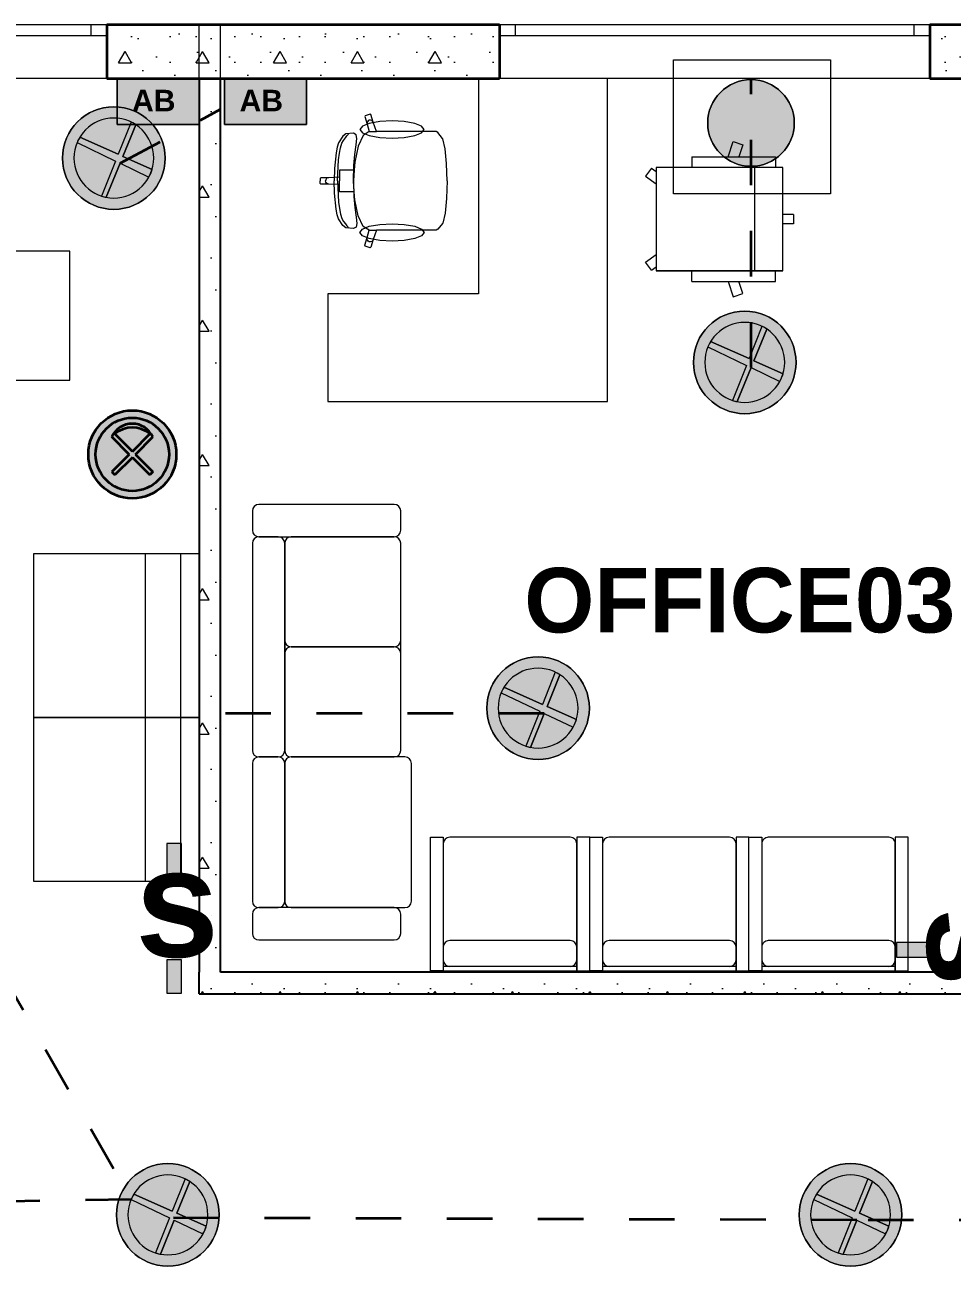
# Model space of a CAD drawing. Header units: millimetres. Extents: x -100675 to 28000, y -21133 to 42228.
# Drawn here: x -62176 to -57867, y 13429 to 19194 of the extents above; entities that cross this region are included whole.
import ezdxf

# ---------------------------------------------------------------- set-up
doc = ezdxf.new("R2010")
doc.units = ezdxf.units.MM
doc.header["$MEASUREMENT"] = 0
doc.linetypes.add('Dashed', pattern=[423.333333, 211.666667, -211.666667])
doc.linetypes.add('Wipeout_Contour', pattern=[1000, 0, -1000])
for name, color, linetype, lineweight in [('New_2D Drafting - General_Pen_No__1', 7, 'Continuous', 13), ('New_2D Drafting - General_Pen_No__15', 214, 'Continuous', 25), ('New_2D Drafting - General_Pen_No__19', 255, 'Continuous', 0), ('New_2D Drafting - General_Pen_No__2', 8, 'Continuous', 15), ('New_2D Drafting - General_Pen_No__46', 5, 'Continuous', 25), ('New_2D Drafting - General_Pen_No__52', 15, 'Continuous', 20), ('New_Annotation - Text_Pen_No__19', 255, 'Continuous', 0), ('New_ARCHICAD Doors_Pen_No__47', 7, 'Continuous', 25), ('New_ARCHICAD Windows_Pen_No__27', 7, 'Continuous', 35), ('New_Structural - Bearing_Pen_No__20', 1, 'Continuous', 0), ('New_Structural - Bearing_Pen_No__21', 7, 'Continuous', 35), ('New_Structural - Bearing_Pen_No__27', 7, 'Continuous', 35), ('New_Structural - Bearing_Pen_No__47', 7, 'Continuous', 25)]:
    doc.layers.add(name, color=color, linetype=linetype, lineweight=lineweight)
for name, color, linetype, lineweight, true_color in [('New_2D Drafting - General_Pen_No__82', 7, 'Continuous', 20, 0xaaaaaa), ('New_Annotation - Text_Pen_No__86', 7, 'Continuous', 20, 0x5555ff), ('New_ARCHICAD Doors_Pen_No__23', 7, 'Continuous', 20, 0xff6600), ('New_ARCHICAD Doors_Pen_No__3', 7, 'Continuous', 18, 0xff6600), ('New_ARCHICAD Windows_Pen_No__23', 7, 'Continuous', 20, 0xff6600), ('New_ARCHICAD Windows_Pen_No__3', 7, 'Continuous', 18, 0xff6600), ('New_Interior - Furniture _Pen_No__4', 7, 'Continuous', 20, 0x029e21), ('New_Structural - Bearing_Pen_No__169', 7, 'Continuous', 13, 0x68b353), ('New_Structural - Bearing_Pen_No__170', 7, 'Continuous', 13, 0x9f9f00), ('New_Structural - Bearing_Pen_No__61', 7, 'Continuous', 20, 0x6a6a6a), ('New_Structural - Bearing_Pen_No__89', 7, 'Continuous', 20, 0x71cebe)]:
    doc.layers.add(name, color=color, linetype=linetype, lineweight=lineweight, true_color=true_color)
for name, color, linetype in [('New_ARCHICAD Doors', 7, 'Continuous'), ('New_ARCHICAD Windows', 7, 'Continuous'), ('New_Interior - Furniture', 7, 'Continuous'), ('New_Structural - Bearing', 7, 'Continuous')]:
    doc.layers.add(name, color=color, linetype=linetype)
doc.styles.add('GENERATED_STYLE_2', font='arial.ttf')
doc.linetypes.add('Double Slash', pattern='A,0,[2,commercial building_1.Shx,S=15.679012,R=0,X=0,Y=0],-1975.555563,0', length=1975.555563)
pattern_1 = [(0, (0, 0), (0, 623.5383), [60, -300]), (0, (180, 311.8), (0, 623.5383), [60, -300]), (60, (0, 0), (-540, 311.769), [60, -300]), (60, (360, 0), (-540, 311.769), [60, -300]), (120, (60, 0), (540, 311.769), [60, -300]), (120, (420, 0), (540, 311.769), [60, -300]), (0, (0, 60), (0, 120), [0, -120, 0, -180]), (45, (60, 60), (-84.85282, 84.85282), [0, -90, 0, -150])]

# ---------------------------------------------------------------- blocks, each defined once
blk = doc.blocks.new('Slab_21', base_point=(-61510.8, 13905.7))
at = {"layer": 'New_Structural - Bearing_Pen_No__89', "color": 123, "linetype": 'Continuous', "lineweight": 20, "true_color": 0x71cebe, "flags": 128}
for points in [[(-61510.8, 13905.7, -1), (-61510.8, 13429.3, -1)], [(-61510.8, 13853.1, 1), (-61510.8, 13482, 1)]]:
    blk.add_lwpolyline(points, format="xyb", close=True, dxfattribs=at)
blk = doc.blocks.new('Slab_22', base_point=(-58339, 13905.7))
at = {"layer": 'New_Structural - Bearing_Pen_No__89', "color": 123, "linetype": 'Continuous', "lineweight": 20, "true_color": 0x71cebe, "flags": 128}
for points in [[(-58339, 13905.7, -1), (-58339, 13429.3, -1)], [(-58339, 13853.1, 1), (-58339, 13482, 1)]]:
    blk.add_lwpolyline(points, format="xyb", close=True, dxfattribs=at)
blk = doc.blocks.new('Slab_36', base_point=(-61761.9, 18814))
at = {"layer": 'New_Structural - Bearing_Pen_No__89', "color": 123, "linetype": 'Continuous', "lineweight": 20, "true_color": 0x71cebe, "flags": 128}
for points in [[(-61761.9, 18814, -1), (-61761.9, 18337.5, -1)], [(-61761.9, 18761.3, 1), (-61761.9, 18390.2, 1)]]:
    blk.add_lwpolyline(points, format="xyb", close=True, dxfattribs=at)
blk = doc.blocks.new('Slab_37', base_point=(-58830.6, 17865))
at = {"layer": 'New_Structural - Bearing_Pen_No__89', "color": 123, "linetype": 'Continuous', "lineweight": 20, "true_color": 0x71cebe, "flags": 128}
for points in [[(-58830.6, 17865, -1), (-58830.6, 17388.5, -1)], [(-58830.6, 17812.3, 1), (-58830.6, 17441.2, 1)]]:
    blk.add_lwpolyline(points, format="xyb", close=True, dxfattribs=at)
blk = doc.blocks.new('Slab_38', base_point=(-59790.9, 16259.2))
at = {"layer": 'New_Structural - Bearing_Pen_No__89', "color": 123, "linetype": 'Continuous', "lineweight": 20, "true_color": 0x71cebe, "flags": 128}
for points in [[(-59790.9, 16259.2, -1), (-59790.9, 15782.7, -1)], [(-59790.9, 16206.5, 1), (-59790.9, 15835.4, 1)]]:
    blk.add_lwpolyline(points, format="xyb", close=True, dxfattribs=at)
blk = doc.blocks.new('Door 24')
at = {"layer": 'New_ARCHICAD Doors_Pen_No__23', "color": 30, "linetype": 'Continuous', "lineweight": 20, "true_color": 0xff6600}
for p, q in [((-410, 0), (-450, 0)), ((-450, 0), (-450, -115)), ((-410, -115), (-410, 0)), ((450, 0), (410, 0)), ((410, 0), (410, -115)), ((450, -115), (450, 0)), ((-450, -115), (-410, -115)), ((410, -115), (450, -115))]:
    blk.add_line(p, q, dxfattribs=at)
at = {"layer": 'New_ARCHICAD Doors_Pen_No__3', "color": 30, "linetype": 'Continuous', "lineweight": 18, "true_color": 0xff6600}
blk.add_line((410, 0), (410, 820), dxfattribs=at)
blk.add_arc((410, 0), 820, 90, 180, dxfattribs=at)
at = {"layer": 'New_ARCHICAD Doors_Pen_No__47', "color": 7, "linetype": 'Continuous', "lineweight": 25}
for p, q in [((-450, -15), (-487, -15)), ((-450, -15), (-487, -15)), ((-450, -115), (-450, -15)), ((-450, -115), (-450, -15)), ((450, -115), (450, -15)), ((450, -115), (450, -15)), ((450, -15), (487, -15)), ((450, -15), (487, -15)), ((-450, -115), (-487, -115)), ((-450, -115), (-487, -115)), ((450, -115), (487, -115)), ((450, -115), (487, -115))]:
    blk.add_line(p, q, dxfattribs=at)
blk = doc.blocks.new('Wall_13', base_point=(-61365.8, 14694.5))
at = {"color": 254, "linetype": 'Wipeout_Contour', "lineweight": 0, "ltscale": 189250.95478}
blk.add_wipeout([(-61365.8, 14794.5), (-61365.8, 14694.5), (-61265.8, 14794.5)], dxfattribs=at).dxf.layer = 'New_Structural - Bearing'
at = {"color": 254, "linetype": 'Wipeout_Contour', "lineweight": 0, "ltscale": 233340.262245}
blk.add_wipeout([(-56516.1, 14694.5), (-56365.8, 14694.5), (-56365.8, 14794.5), (-56516.1, 14794.5)], dxfattribs=at).dxf.layer = 'New_Structural - Bearing'
at = {"layer": 'New_Structural - Bearing_Pen_No__169', "linetype": 'Continuous', "lineweight": 13, "true_color": 0x68b353}
h = blk.add_hatch(dxfattribs=at)
h.set_pattern_fill('Structural_Concrete', color=85, style=0, pattern_type=2)
h.set_pattern_definition(pattern_1)
h.paths.add_polyline_path([(-61365.8, 14794.5), (-61365.8, 14694.5), (-61265.8, 14794.5)])
h = blk.add_hatch(dxfattribs=at)
h.set_pattern_fill('Structural_Concrete', color=85, style=0, pattern_type=2)
h.set_pattern_definition(pattern_1)
h.paths.add_polyline_path([(-56516.1, 14694.5), (-56365.8, 14694.5), (-56365.8, 14794.5), (-56516.1, 14794.5)])
at = {"layer": 'New_Structural - Bearing_Pen_No__47', "color": 7, "linetype": 'Continuous', "lineweight": 25}
for p, q in [((-56516.1, 14794.5), (-56479.1, 14794.5)), ((-56516.1, 14694.5), (-56516.1, 14794.5)), ((-56516.1, 14694.5), (-56479.1, 14694.5))]:
    blk.add_line(p, q, dxfattribs=at)
at = {"layer": 'New_Structural - Bearing_Pen_No__47', "color": 7, "linetype": 'Continuous', "lineweight": 25, "flags": 128}
for points in [[(-56365.8, 14794.5), (-56516.1, 14794.5)], [(-56516.1, 14694.5), (-56365.8, 14694.5)]]:
    blk.add_lwpolyline(points, dxfattribs=at)
at = {"color": 254, "linetype": 'Wipeout_Contour', "lineweight": 0, "ltscale": 189131.084575}
blk.add_wipeout([(-61265.8, 14794.5), (-61365.8, 14694.5), (-61265.8, 14694.5)], dxfattribs=at).dxf.layer = 'New_Structural - Bearing'
at = {"layer": 'New_Structural - Bearing_Pen_No__169', "linetype": 'Continuous', "lineweight": 13, "true_color": 0x68b353}
h = blk.add_hatch(dxfattribs=at)
h.set_pattern_fill('Structural_Concrete', color=85, style=0, pattern_type=2)
h.set_pattern_definition(pattern_1)
h.paths.add_polyline_path([(-61265.8, 14794.5), (-61365.8, 14694.5), (-61265.8, 14694.5)])
at = {"layer": 'New_Structural - Bearing_Pen_No__47', "color": 7, "linetype": 'Continuous', "lineweight": 25, "flags": 128}
blk.add_lwpolyline([(-61365.8, 14694.5), (-61365.8, 14794.5)], dxfattribs=at)
at = {"color": 254, "linetype": 'Wipeout_Contour', "lineweight": 0, "ltscale": 244588.239964}
blk.add_wipeout([(-61265.8, 14694.5), (-57416.1, 14694.5), (-57416.1, 14794.5), (-61265.8, 14794.5)], dxfattribs=at).dxf.layer = 'New_Structural - Bearing'
at = {"layer": 'New_Structural - Bearing_Pen_No__169', "linetype": 'Continuous', "lineweight": 13, "true_color": 0x68b353}
h = blk.add_hatch(dxfattribs=at)
h.set_pattern_fill('Structural_Concrete', color=85, style=0, pattern_type=2)
h.set_pattern_definition(pattern_1)
h.paths.add_polyline_path([(-61265.8, 14694.5), (-57416.1, 14694.5), (-57416.1, 14794.5), (-61265.8, 14794.5)])
at = {"layer": 'New_Structural - Bearing_Pen_No__47', "color": 7, "linetype": 'Continuous', "lineweight": 25}
for p, q in [((-57416.1, 14794.5), (-57453.1, 14794.5)), ((-57416.1, 14694.5), (-57416.1, 14794.5)), ((-57416.1, 14694.5), (-57453.1, 14694.5))]:
    blk.add_line(p, q, dxfattribs=at)
at = {"layer": 'New_Structural - Bearing_Pen_No__47', "color": 7, "linetype": 'Continuous', "lineweight": 25, "flags": 128}
for points in [[(-57416.1, 14794.5), (-61265.8, 14794.5)], [(-61365.8, 14694.5), (-57416.1, 14694.5)]]:
    blk.add_lwpolyline(points, dxfattribs=at)
at = {"layer": 'New_ARCHICAD Doors', "color": 21, "linetype": 'Continuous', "lineweight": 18, "true_color": 0xff9955, "zscale": 1000}
blk.add_blockref('Door 24', (-56966.1, 14809.5), dxfattribs=at)
blk = doc.blocks.new('Wall_14', base_point=(-61365.8, 18944.5))
at = {"color": 254, "linetype": 'Wipeout_Contour', "lineweight": 0, "ltscale": 254502.096471}
blk.add_wipeout([(-61265.8, 14794.5), (-61265.8, 18944.5), (-61365.8, 18944.5), (-61365.8, 14794.5)], dxfattribs=at).dxf.layer = 'New_Structural - Bearing'
at = {"layer": 'New_Structural - Bearing_Pen_No__169', "linetype": 'Continuous', "lineweight": 13, "true_color": 0x68b353}
h = blk.add_hatch(dxfattribs=at)
h.set_pattern_fill('Structural_Concrete', color=85, style=0, pattern_type=2)
h.set_pattern_definition(pattern_1)
h.paths.add_polyline_path([(-61265.8, 14794.5), (-61265.8, 18944.5), (-61365.8, 18944.5), (-61365.8, 14794.5)])
at = {"layer": 'New_Structural - Bearing_Pen_No__47', "color": 7, "linetype": 'Continuous', "lineweight": 25, "flags": 128}
for points in [[(-61365.8, 18944.5), (-61365.8, 14794.5)], [(-61365.8, 18944.5), (-61265.8, 18944.5)], [(-61265.8, 14794.5), (-61265.8, 18944.5)]]:
    blk.add_lwpolyline(points, dxfattribs=at)
blk = doc.blocks.new('Window 24_2')
at = {"layer": 'New_ARCHICAD Windows_Pen_No__23', "color": 30, "linetype": 'Continuous', "lineweight": 20, "true_color": 0xff6600}
for p, q in [((-1000, 0), (-925, 0)), ((-925, 0), (-925, -50)), ((925, -50), (925, 0)), ((925, 0), (1000, 0)), ((-925, -50), (-1000, -50)), ((1000, -50), (925, -50))]:
    blk.add_line(p, q, dxfattribs=at)
at = {"layer": 'New_ARCHICAD Windows_Pen_No__27', "color": 7, "linetype": 'Continuous', "lineweight": 35}
for p, q in [((-1000, 0), (-1000, -50)), ((-1000, 0), (-1000, -50)), ((1000, 0), (1000, -50)), ((1000, 0), (1000, -50)), ((-1000, -50), (-1000, -250)), ((1000, -50), (1000, -250))]:
    blk.add_line(p, q, dxfattribs=at)
at = {"layer": 'New_ARCHICAD Windows_Pen_No__3', "color": 30, "linetype": 'Continuous', "lineweight": 18, "true_color": 0xff6600}
for p, q in [((-1000, 0), (1000, 0)), ((-925, 0), (925, 0)), ((925, -50), (-925, -50)), ((-1000, -250), (1000, -250))]:
    blk.add_line(p, q, dxfattribs=at)
blk = doc.blocks.new('Wall_20', base_point=(-71119.4, 18944.5))
at = {"color": 254, "linetype": 'Wipeout_Contour', "lineweight": 0, "ltscale": 255198.531936}
blk.add_wipeout([(-61794.1, 19194.5), (-61794.1, 18944.5), (-59970.6, 18944.5), (-59970.6, 19194.5)], dxfattribs=at).dxf.layer = 'New_Structural - Bearing'
at = {"color": 254, "linetype": 'Wipeout_Contour', "lineweight": 0, "ltscale": 241345.999973}
blk.add_wipeout([(-56515.8, 19194.5), (-57970.6, 19194.5), (-57970.6, 18944.5), (-56515.8, 18944.5)], dxfattribs=at).dxf.layer = 'New_Structural - Bearing'
at = {"layer": 'New_Structural - Bearing_Pen_No__170', "linetype": 'Continuous', "lineweight": 13, "true_color": 0x9f9f00}
h = blk.add_hatch(dxfattribs=at)
h.set_pattern_fill('Structural_Concrete', color=54, style=0, pattern_type=2)
h.set_pattern_definition(pattern_1)
h.paths.add_polyline_path([(-61794.1, 19194.5), (-61794.1, 18944.5), (-59970.6, 18944.5), (-59970.6, 19194.5)])
h = blk.add_hatch(dxfattribs=at)
h.set_pattern_fill('Structural_Concrete', color=54, style=0, pattern_type=2)
h.set_pattern_definition(pattern_1)
h.paths.add_polyline_path([(-56515.8, 19194.5), (-57970.6, 19194.5), (-57970.6, 18944.5), (-56515.8, 18944.5)])
at = {"layer": 'New_Structural - Bearing_Pen_No__27', "color": 7, "linetype": 'Continuous', "lineweight": 35}
for p, q in [((-61794.1, 19194.5), (-61794.1, 19144.5)), ((-61794.1, 19144.5), (-61794.1, 18944.5)), ((-59970.6, 19194.5), (-59970.6, 19144.5)), ((-59970.6, 19144.5), (-59970.6, 18944.5)), ((-57970.6, 19194.5), (-57970.6, 19144.5)), ((-57970.6, 19144.5), (-57970.6, 18944.5))]:
    blk.add_line(p, q, dxfattribs=at)
at = {"layer": 'New_Structural - Bearing_Pen_No__27', "color": 7, "linetype": 'Continuous', "lineweight": 35, "flags": 128}
for points in [[(-59970.6, 19194.5), (-61794.1, 19194.5)], [(-56515.8, 19194.5), (-57970.6, 19194.5)], [(-61794.1, 18944.5), (-59970.6, 18944.5)], [(-57970.6, 18944.5), (-56265.8, 18944.5)]]:
    blk.add_lwpolyline(points, dxfattribs=at)
at = {"layer": 'New_ARCHICAD Windows', "color": 21, "linetype": 'Continuous', "lineweight": 18, "true_color": 0xff9955, "xscale": -1, "zscale": 1000}
for p in [(-62794.1, 19194.5), (-58970.6, 19194.5)]:
    blk.add_blockref('Window 24_2', p, dxfattribs=at)
blk = doc.blocks.new('Desk 24')
at = {"layer": 'New_Interior - Furniture _Pen_No__4', "color": 104, "linetype": 'Continuous', "lineweight": 20, "true_color": 0x029e21, "flags": 128}
blk.add_lwpolyline([(0, 0), (1200, 0), (1200, 600), (0, 600)], close=True, dxfattribs=at)
blk = doc.blocks.new('Designer Chair 03 24')
at = {"layer": 'New_Interior - Furniture _Pen_No__4', "color": 104, "linetype": 'Continuous', "lineweight": 20, "true_color": 0x029e21}
for p, q in [((0, 683.5213), (760, 683.5213)), ((0, 519.0878), (760, 519.0878))]:
    blk.add_line(p, q, dxfattribs=at)
at = {"layer": 'New_Interior - Furniture _Pen_No__4', "color": 104, "linetype": 'Continuous', "lineweight": 20, "true_color": 0x029e21, "flags": 128}
blk.add_lwpolyline([(0, 0), (760, 0), (760, 770), (0, 770)], close=True, dxfattribs=at)
blk = doc.blocks.new('Office Desk L-Shaped 24')
at = {"layer": 'New_Interior - Furniture _Pen_No__4', "color": 104, "linetype": 'Continuous', "lineweight": 20, "true_color": 0x029e21, "flags": 128}
blk.add_lwpolyline([(0, 0), (1500, 0), (1500, 600), (500, 600), (500, 1300), (0, 1300)], close=True, dxfattribs=at)
blk = doc.blocks.new('Office Chair 06 24')
at = {"layer": 'New_Interior - Furniture _Pen_No__4', "color": 104, "linetype": 'Continuous', "lineweight": 20, "true_color": 0x029e21}
for p, q in [((294.9, 587), (297.9, 590)), ((294.9, 550.1), (294.9, 587)), ((297.9, 590), (310, 590)), ((322.1, 590), (310, 590)), ((325.1, 587), (322.1, 590)), ((325.1, 550.1), (325.1, 587)), ((179.3, 516.1), (252.5, 523.1)), ((252.5, 523.1), (310, 525.2)), ((293.1, 500.3), (294.9, 550.1)), ((294.9, 550.1), (296.1, 555.8)), ((296.1, 555.8), (299.3, 560.7)), ((299.3, 560.7), (304.2, 563.9)), ((304.2, 563.9), (310, 565.1)), ((315.8, 563.9), (310, 565.1)), ((367.5, 523.1), (310, 525.2)), ((320.7, 560.7), (315.8, 563.9)), ((323.9, 555.8), (320.7, 560.7)), ((325.1, 550.1), (323.9, 555.8)), ((326.9, 500.3), (325.1, 550.1)), ((440.7, 516.1), (367.5, 523.1)), ((88.6, 434.7), (91.9, 470.8)), ((91.9, 470.8), (102.4, 484)), ((101.2, 465.4), (95, 460.2)), ((110.3, 471.5), (101.2, 465.4)), ((102.4, 484), (133.5, 504)), ((122, 481.6), (110.3, 471.5)), ((135.2, 489.3), (122, 481.6)), ((133.5, 504), (153.4, 511.3)), ((155.5, 495.5), (135.2, 489.3)), ((153.4, 511.3), (179.3, 516.1)), ((181.5, 500.5), (155.5, 495.5)), ((211.5, 504.2), (181.5, 500.5)), ((243.9, 506.7), (211.5, 504.2)), ((277.3, 508.2), (243.9, 506.7)), ((259.7, 470.3), (259.7, 500.3)), ((259.7, 500.3), (293.1, 500.3)), ((259.7, 431.6), (259.7, 470.3)), ((310, 508.6), (277.3, 508.2)), ((293.1, 500.3), (310, 500.3)), ((310, 508.6), (342.7, 508.2)), ((326.9, 500.3), (310, 500.3)), ((360.3, 500.3), (326.9, 500.3)), ((342.7, 508.2), (376.1, 506.7)), ((360.3, 470.3), (360.3, 500.3)), ((360.3, 431.6), (360.3, 470.3)), ((376.1, 506.7), (408.5, 504.2)), ((408.5, 504.2), (438.5, 500.5)), ((438.5, 500.5), (464.5, 495.5)), ((466.6, 511.3), (440.7, 516.1)), ((464.5, 495.5), (484.8, 489.3)), ((486.5, 504), (466.6, 511.3)), ((484.8, 489.3), (498, 481.6)), ((517.6, 484), (486.5, 504)), ((498, 481.6), (509.7, 471.5)), ((509.7, 471.5), (518.8, 465.4)), ((528.1, 470.8), (517.6, 484)), ((518.8, 465.4), (525, 460.2)), ((531.4, 434.7), (528.1, 470.8)), ((95.3, 423.1), (88.6, 434.7)), ((95, 460.2), (91.2, 457.6)), ((112.5, 420.1), (95.3, 423.1)), ((98.2, 389.6), (147.9, 413.4)), ((141.5, 422.7), (112.5, 420.1)), ((186.8, 428.5), (141.5, 422.7)), ((147.9, 413.4), (222.3, 429.2)), ((237.7, 433.2), (186.8, 428.5)), ((222.3, 429.2), (259.7, 431.6)), ((310, 435.5), (237.7, 433.2)), ((259.7, 431.6), (310, 434.8)), ((310, 435.5), (382.3, 433.2)), ((360.3, 431.6), (310, 434.8)), ((397.7, 429.2), (360.3, 431.6)), ((382.3, 433.2), (433.2, 428.5)), ((472.1, 413.4), (397.7, 429.2)), ((433.2, 428.5), (478.5, 422.7)), ((521.8, 389.6), (472.1, 413.4)), ((478.5, 422.7), (507.5, 420.1)), ((507.5, 420.1), (524.7, 423.1)), ((524.7, 423.1), (531.4, 434.7)), ((525, 460.2), (528.8, 457.6)), ((0, 358.1), (7.5, 380.9)), ((1.9, 354.4), (0, 358.1)), ((37.4, 343), (1.9, 354.4)), ((7.5, 380.9), (11.3, 382.8)), ((11.3, 382.8), (46.7, 371.4)), ((27, 356), (27.7, 361.8)), ((28.6, 350.4), (27, 356)), ((27.7, 361.8), (30.5, 366.9)), ((32.2, 345.8), (28.6, 350.4)), ((30.5, 366.9), (35.2, 370.5)), ((35.2, 370.5), (40.8, 372.1)), ((40.8, 372.1), (46.7, 371.4)), ((46.7, 371.4), (80.8, 361.7)), ((80.7, 361.5), (80.8, 361.7)), ((80.7, 361.5), (80.7, 327.3)), ((80.8, 361.7), (98.2, 389.6)), ((539.2, 361.7), (521.8, 389.6)), ((573.3, 371.4), (539.2, 361.7)), ((539.3, 361.5), (539.2, 361.7)), ((539.3, 361.5), (539.3, 327.3)), ((608.7, 382.8), (573.3, 371.4)), ((579.2, 372.1), (573.3, 371.4)), ((584.8, 370.5), (579.2, 372.1)), ((582.6, 343), (618.1, 354.4)), ((589.5, 366.9), (584.8, 370.5)), ((587.8, 345.8), (591.4, 350.4)), ((592.3, 361.8), (589.5, 366.9)), ((591.4, 350.4), (593, 356)), ((593, 356), (592.3, 361.8)), ((612.5, 380.9), (608.7, 382.8)), ((620, 358.1), (612.5, 380.9)), ((618.1, 354.4), (620, 358.1)), ((37.4, 343), (32.2, 345.8)), ((80.7, 327.3), (37.4, 343)), ((80.7, 118.2), (80.7, 327.3)), ((539.3, 327.3), (582.6, 343)), ((539.3, 118.2), (539.3, 327.3)), ((582.6, 343), (587.8, 345.8)), ((80.7, 82.1), (80.7, 118.2)), ((539.3, 82.1), (539.3, 118.2)), ((80.7, 51), (80.7, 82.1)), ((539.3, 51), (539.3, 82.1)), ((85.3, 42.4), (80.7, 51)), ((112.1, 21.3), (85.3, 42.4)), ((114.2, 20.4), (112.1, 21.3)), ((160.1, 9.7), (114.2, 20.4)), ((228.9, 2.6), (160.1, 9.7)), ((230, 2.5), (228.9, 2.6)), ((310, 0), (230, 2.5)), ((310, 0), (390, 2.5)), ((390, 2.5), (391.1, 2.6)), ((391.1, 2.6), (459.9, 9.7)), ((459.9, 9.7), (505.8, 20.4)), ((505.8, 20.4), (507.9, 21.3)), ((507.9, 21.3), (534.7, 42.4)), ((534.7, 42.4), (539.3, 51))]:
    blk.add_line(p, q, dxfattribs=at)
at = {"layer": 'New_Interior - Furniture _Pen_No__4', "color": 104, "linetype": 'Continuous', "lineweight": 20, "true_color": 0x029e21, "flags": 128}
for points in [[(30.7, 255.9), (33.8, 313), (42.5, 361.3), (55.6, 393.6), (71, 405), (86.4, 393.6), (99.5, 361.3), (108.2, 313), (111.2, 255.9), (108.2, 198.9), (99.5, 150.6), (86.4, 118.3), (71, 106.9), (55.6, 118.3), (42.5, 150.6), (33.8, 198.9)], [(589.3, 255.9), (586.2, 313), (577.5, 361.3), (564.4, 393.6), (549, 405), (533.6, 393.6), (520.5, 361.3), (511.8, 313), (508.8, 255.9), (511.8, 198.9), (520.5, 150.6), (533.6, 118.3), (549, 106.9), (564.4, 118.3), (577.5, 150.6), (586.2, 198.9)]]:
    blk.add_lwpolyline(points, close=True, dxfattribs=at)
blk = doc.blocks.new('Office Chair 04 24')
at = {"layer": 'New_Interior - Furniture _Pen_No__4', "color": 104, "linetype": 'Continuous', "lineweight": 20, "true_color": 0x029e21}
for p, q in [((335.5, 682), (335.5, 632.6)), ((335.5, 682), (379.5, 682)), ((379.5, 682), (379.5, 632.6)), ((67.3, 210.1), (67.3, 598.2)), ((67.3, 598.2), (117.3, 598.2)), ((597.6, 632.6), (117.3, 632.6)), ((117.3, 632.6), (117.3, 43.3)), ((117.3, 632.6), (117.3, 43.3)), ((597.6, 632.6), (597.6, 43.3)), ((597.6, 43.3), (597.6, 632.6)), ((597.6, 632.6), (597.6, 43.3)), ((647.6, 598.2), (597.6, 598.2)), ((647.6, 210.1), (647.6, 598.2)), ((117.3, 501), (597.6, 501)), ((-3.2, 401.5), (11.5, 446.7)), ((11.5, 446.7), (67.3, 428.6)), ((703.4, 446.7), (647.6, 428.6)), ((718.1, 401.5), (703.4, 446.7)), ((67.3, 378.6), (-3.2, 401.5)), ((647.6, 378.6), (718.1, 401.5)), ((67.3, 210.1), (117.3, 210.1)), ((67.3, 210.1), (117.3, 210.1)), ((647.6, 210.1), (597.6, 210.1)), ((647.6, 210.1), (597.6, 210.1)), ((117.3, 43.3), (597.6, 43.3)), ((119.9, 21.7), (135.6, 43.3)), ((119.9, 21.7), (157.3, -5.4)), ((157.3, -5.4), (192.7, 43.3)), ((557.7, -5.4), (522.2, 43.3)), ((595, 21.7), (557.7, -5.4)), ((595, 21.7), (579.3, 43.3))]:
    blk.add_line(p, q, dxfattribs=at)
blk = doc.blocks.new('Sofa L-Shape 01 24')
at = {"layer": 'New_Interior - Furniture _Pen_No__4', "color": 104, "linetype": 'Continuous', "lineweight": 20, "true_color": 0x029e21}
for p, q in [((120, 0), (30, 0)), ((820, 0), (180, 0)), ((1842.3, 0), (880, 0)), ((1992.3, 0), (1902.3, 0)), ((0, -30), (0, -659)), ((150, -30), (150, -120)), ((150, -659), (150, -30)), ((850, -120), (850, -30)), ((850, -30), (850, -120)), ((1872.3, -120), (1872.3, -30)), ((1872.3, -30), (1872.3, -659)), ((2022.3, -659), (2022.3, -30)), ((820, -150), (180, -150)), ((180, -150), (820, -150)), ((1331.2, -150), (880, -150)), ((1842.3, -150), (880, -150)), ((880, -150), (1842.3, -150)), ((1842.3, -150), (1391.2, -150)), ((150, -180), (150, -709)), ((850, -180), (850, -659)), ((850, -180), (850, -659)), ((850, -709), (850, -180)), ((1361.2, -659), (1361.2, -180)), ((1361.2, -180), (1361.2, -659)), ((1872.3, -659), (1872.3, -180)), ((1872.3, -659), (1872.3, -180)), ((30, -689), (120, -689)), ((880, -689), (1331.2, -689)), ((880, -689), (1842.3, -689)), ((1391.2, -689), (1842.3, -689)), ((1902.3, -689), (1992.3, -689)), ((180, -739), (820, -739))]:
    blk.add_line(p, q, dxfattribs=at)
for centre, start, end in [((30, -30), 90, 180), ((120, -30), 0, 90), ((180, -30), 90, 180), ((820, -30), 0, 90), ((880, -30), 90, 180), ((1842.3, -30), 0, 90), ((1902.3, -30), 90, 180), ((1992.3, -30), 0, 90), ((180, -120), 180, 270), ((180, -180), 90, 180), ((820, -120), 270, 0), ((820, -180), 0, 90), ((880, -120), 180, 270), ((880, -180), 90, 180), ((880, -180), 90, 180), ((1331.2, -180), 0, 90), ((1391.2, -180), 90, 180), ((1842.3, -120), 270, 0), ((1842.3, -180), 0, 90), ((1842.3, -180), 0, 90), ((30, -659), 180, 270), ((120, -659), 270, 0), ((880, -659), 180, 270), ((880, -659), 180, 270), ((1331.2, -659), 270, 0), ((1391.2, -659), 180, 270), ((1842.3, -659), 270, 0), ((1842.3, -659), 270, 0), ((1902.3, -659), 180, 270), ((1992.3, -659), 270, 0), ((180, -709), 180, 270), ((820, -709), 270, 0)]:
    blk.add_arc(centre, 30, start, end, dxfattribs=at)
blk = doc.blocks.new('Sofa Chair 05 24')
at = {"layer": 'New_Interior - Furniture _Pen_No__4', "color": 104, "linetype": 'Continuous', "lineweight": 20, "true_color": 0x029e21}
for p, q in [((60, 600), (680, 600)), ((90, 480), (650, 480))]:
    blk.add_line(p, q, dxfattribs=at)
at = {"layer": 'New_Interior - Furniture _Pen_No__4', "color": 104, "linetype": 'Continuous', "lineweight": 20, "true_color": 0x029e21, "flags": 128}
for points in [[(0, 0), (60, 0), (60, 620), (0, 620)], [(740, 0), (680, 0), (680, 620), (740, 620)]]:
    blk.add_lwpolyline(points, close=True, dxfattribs=at)
blk.add_lwpolyline([(60, 30, 0.414214), (90, 0), (650, 0, 0.414214), (680, 30), (680, 620), (60, 620)], format="xyb", close=True, dxfattribs=at)
at = {"layer": 'New_Interior - Furniture _Pen_No__4', "color": 104, "linetype": 'Continuous', "lineweight": 20, "true_color": 0x029e21}
for centre, start, end in [((90, 570), 90, 180), ((650, 570), 0, 90), ((90, 510), 180, 270), ((650, 510), 270, 0)]:
    blk.add_arc(centre, 30, start, end, dxfattribs=at)

msp = doc.modelspace()

# ---------------------------------------------------------------- hatches: boundary and pattern name
at = {"layer": 'New_2D Drafting - General_Pen_No__15', "linetype": 'Continuous', "lineweight": 25}
msp.add_hatch(color=214, dxfattribs=at).paths.add_polyline_path([(-61771.6, 17280.9), (-61690.1, 17199.5), (-61771.1, 17118.5), (-61757, 17104.3), (-61676, 17185.3), (-61595, 17104.3), (-61580.8, 17118.5), (-61661.8, 17199.5), (-61580.7, 17280.6, 0.635621), (-61771.6, 17280.9)])
msp.add_hatch(color=214, dxfattribs=at).paths.add_polyline_path([(-61771.6, 17280.9), (-61690.1, 17199.5), (-61771.1, 17118.5), (-61757, 17104.3), (-61676, 17185.3), (-61595, 17104.3), (-61580.8, 17118.5), (-61661.8, 17199.5), (-61580.7, 17280.6, 0.635621), (-61771.6, 17280.9)])
at = {"layer": 'New_2D Drafting - General_Pen_No__19', "linetype": 'Continuous', "lineweight": 0}
for points in [[(-61505.6, 17199.5, 1), (-61846.4, 17199.5, 1)], [(-61595.2, 17294.3, 0.367883), (-61756.7, 17294.3), (-61676, 17213.6)], [(-61595.2, 17294.3, 0.367883), (-61756.7, 17294.3), (-61676, 17213.6)]]:
    msp.add_hatch(color=255, dxfattribs=at).paths.add_polyline_path(points)
at = {"layer": 'New_2D Drafting - General_Pen_No__46', "linetype": 'Continuous', "lineweight": 25}
msp.add_hatch(color=5, dxfattribs=at).paths.add_polyline_path([(-61880.3, 17199.5, 1), (-61471.6, 17199.5, 1)])
at = {"layer": 'New_2D Drafting - General_Pen_No__52', "linetype": 'Continuous', "lineweight": 20}
for points in [[(-61365.8, 18731.8), (-61365.8, 18944.5), (-61746.7, 18944.5), (-61746.7, 18731.8)], [(-60866.3, 18731.8), (-60866.3, 18944.5), (-61247.3, 18944.5), (-61247.3, 18731.8)], [(-58600.3, 18738.6, 1), (-59002.7, 18738.6, 1)]]:
    msp.add_hatch(color=15, dxfattribs=at).paths.add_polyline_path(points)
at = {"layer": 'New_2D Drafting - General_Pen_No__82', "linetype": 'Continuous', "lineweight": 20, "true_color": 0xaaaaaa}
for points in [[(-61761.9, 18814, 1), (-61761.9, 18337.5, 1)], [(-61584, 18523), (-61719.8, 18583.4), (-61659.9, 18730.7, 0.034067), (-61681.9, 18743.1), (-61741.7, 18593.1), (-61920.2, 18672.5, 0.037873), (-61933, 18647.5), (-61754.2, 18561.8), (-61819, 18399.2, 0.030742), (-61797, 18393.6), (-61732.8, 18551.5), (-61598.8, 18487.3, 0.052198)], [(-58830.6, 17865, 1), (-58830.6, 17388.5, 1)], [(-58652.8, 17574), (-58788.6, 17634.4), (-58728.7, 17781.7, 0.034067), (-58750.7, 17794.1), (-58810.5, 17644.1), (-58989, 17723.5, 0.037873), (-59001.7, 17698.5), (-58823, 17612.8), (-58887.8, 17450.2, 0.030742), (-58865.7, 17444.6), (-58801.5, 17602.5), (-58667.5, 17538.3, 0.052198)], [(-59790.9, 16259.2, 1), (-59790.9, 15782.7, 1)], [(-59613.1, 15968.2), (-59748.8, 16028.6), (-59689, 16175.9, 0.034067), (-59710.9, 16188.4), (-59770.8, 16038.4), (-59949.2, 16117.7, 0.037873), (-59962, 16092.7), (-59783.2, 16007), (-59848.1, 15844.4, 0.030742), (-59826, 15838.8), (-59761.8, 15996.8), (-59627.8, 15932.5, 0.052198)], [(-61448.2, 15392.7), (-61515.9, 15392.7), (-61515.9, 15238.1), (-61448.2, 15238.1)], [(-58124.8, 14932.2), (-58124.8, 14864.6), (-57970.2, 14864.6), (-57970.2, 14932.2)], [(-61448.2, 14851.5), (-61515.9, 14851.5), (-61515.9, 14696.8), (-61448.2, 14696.8)], [(-61510.8, 13905.7, 1), (-61510.8, 13429.3, 1)], [(-58339, 13905.7, 1), (-58339, 13429.3, 1)], [(-61332.9, 13614.8), (-61468.7, 13675.2), (-61408.8, 13822.5, 0.034067), (-61430.8, 13834.9), (-61490.6, 13684.9), (-61669.1, 13764.3, 0.037873), (-61681.9, 13739.3), (-61503.1, 13653.6), (-61568, 13491, 0.030742), (-61545.9, 13485.3), (-61481.7, 13643.3), (-61347.7, 13579.1, 0.052198)], [(-58161.2, 13614.8), (-58296.9, 13675.2), (-58237.1, 13822.5, 0.034067), (-58259.1, 13834.9), (-58318.9, 13684.9), (-58497.3, 13764.3, 0.037873), (-58510.1, 13739.3), (-58331.4, 13653.6), (-58396.2, 13491, 0.030742), (-58374.1, 13485.3), (-58309.9, 13643.3), (-58175.9, 13579.1, 0.052198)]]:
    msp.add_hatch(color=253, dxfattribs=at).paths.add_polyline_path(points)

# ---------------------------------------------------------------- linework, layer by layer
at = {"layer": 'New_2D Drafting - General_Pen_No__1', "color": 7, "linetype": 'Continuous', "lineweight": 13, "flags": 128}
for points in [[(-61365.8, 18731.8), (-61365.8, 18944.5), (-61746.7, 18944.5), (-61746.7, 18731.8)], [(-60866.3, 18731.8), (-60866.3, 18944.5), (-61247.3, 18944.5), (-61247.3, 18731.8)]]:
    msp.add_lwpolyline(points, close=True, dxfattribs=at)
for points in [[(-58600.3, 18738.6, 1), (-59002.7, 18738.6, 1)], [(-61880.3, 17199.5, 1), (-61471.6, 17199.5, 1)], [(-61505.6, 17199.5, 1), (-61846.4, 17199.5, 1)], [(-61771.6, 17280.9), (-61690.1, 17199.5), (-61771.1, 17118.5), (-61757, 17104.3), (-61676, 17185.3), (-61595, 17104.3), (-61580.8, 17118.5), (-61661.8, 17199.5), (-61580.7, 17280.6, 0.635621), (-61771.6, 17280.9)], [(-61771.6, 17280.9), (-61690.1, 17199.5), (-61771.1, 17118.5), (-61757, 17104.3), (-61676, 17185.3), (-61595, 17104.3), (-61580.8, 17118.5), (-61661.8, 17199.5), (-61580.7, 17280.6, 0.635621), (-61771.6, 17280.9)], [(-61595.2, 17294.3, 0.367883), (-61756.7, 17294.3), (-61676, 17213.6)], [(-61595.2, 17294.3, 0.367883), (-61756.7, 17294.3), (-61676, 17213.6)]]:
    msp.add_lwpolyline(points, format="xyb", close=True, dxfattribs=at)
at = {"layer": 'New_2D Drafting - General_Pen_No__2', "color": 8, "linetype": 'Continuous', "lineweight": 15, "flags": 128}
for points in [[(-61761.9, 18814, 1), (-61761.9, 18337.5, 1)], [(-61761.9, 18390.2, 1), (-61761.9, 18761.3, 1)], [(-61761.9, 18761.3, 1), (-61761.9, 18390.2, 1)], [(-61584, 18523), (-61719.8, 18583.4), (-61659.9, 18730.7, 0.034067), (-61681.9, 18743.1), (-61741.7, 18593.1), (-61920.2, 18672.5, 0.037873), (-61933, 18647.5), (-61754.2, 18561.8), (-61819, 18399.2, 0.030742), (-61797, 18393.6), (-61732.8, 18551.5), (-61598.8, 18487.3, 0.052198)], [(-58830.6, 17865, 1), (-58830.6, 17388.5, 1)], [(-58830.6, 17441.2, 1), (-58830.6, 17812.3, 1)], [(-58830.6, 17812.3, 1), (-58830.6, 17441.2, 1)], [(-58652.8, 17574), (-58788.6, 17634.4), (-58728.7, 17781.7, 0.034067), (-58750.7, 17794.1), (-58810.5, 17644.1), (-58989, 17723.5, 0.037873), (-59001.7, 17698.5), (-58823, 17612.8), (-58887.8, 17450.2, 0.030742), (-58865.7, 17444.6), (-58801.5, 17602.5), (-58667.5, 17538.3, 0.052198)], [(-59790.9, 16259.2, 1), (-59790.9, 15782.7, 1)], [(-59790.9, 15835.4, 1), (-59790.9, 16206.5, 1)], [(-59790.9, 16206.5, 1), (-59790.9, 15835.4, 1)], [(-59613.1, 15968.2), (-59748.8, 16028.6), (-59689, 16175.9, 0.034067), (-59710.9, 16188.4), (-59770.8, 16038.4), (-59949.2, 16117.7, 0.037873), (-59962, 16092.7), (-59783.2, 16007), (-59848.1, 15844.4, 0.030742), (-59826, 15838.8), (-59761.8, 15996.8), (-59627.8, 15932.5, 0.052198)], [(-61510.8, 13905.7, 1), (-61510.8, 13429.3, 1)], [(-58339, 13905.7, 1), (-58339, 13429.3, 1)], [(-61510.8, 13482, 1), (-61510.8, 13853.1, 1)], [(-61510.8, 13853.1, 1), (-61510.8, 13482, 1)], [(-58339, 13482, 1), (-58339, 13853.1, 1)], [(-58339, 13853.1, 1), (-58339, 13482, 1)], [(-61332.9, 13614.8), (-61468.7, 13675.2), (-61408.8, 13822.5, 0.034067), (-61430.8, 13834.9), (-61490.6, 13684.9), (-61669.1, 13764.3, 0.037873), (-61681.9, 13739.3), (-61503.1, 13653.6), (-61568, 13491, 0.030742), (-61545.9, 13485.3), (-61481.7, 13643.3), (-61347.7, 13579.1, 0.052198)], [(-58161.2, 13614.8), (-58296.9, 13675.2), (-58237.1, 13822.5, 0.034067), (-58259.1, 13834.9), (-58318.9, 13684.9), (-58497.3, 13764.3, 0.037873), (-58510.1, 13739.3), (-58331.4, 13653.6), (-58396.2, 13491, 0.030742), (-58374.1, 13485.3), (-58309.9, 13643.3), (-58175.9, 13579.1, 0.052198)]]:
    msp.add_lwpolyline(points, format="xyb", close=True, dxfattribs=at)
for points in [[(-61448.2, 15392.7), (-61515.9, 15392.7), (-61515.9, 15238.1), (-61448.2, 15238.1)], [(-58124.8, 14932.2), (-58124.8, 14864.6), (-57970.2, 14864.6), (-57970.2, 14932.2)], [(-61448.2, 14851.5), (-61515.9, 14851.5), (-61515.9, 14696.8), (-61448.2, 14696.8)]]:
    msp.add_lwpolyline(points, close=True, dxfattribs=at)
at = {"layer": 'New_Structural - Bearing_Pen_No__20', "color": 1, "linetype": 'Double Slash', "lineweight": 0}
msp.add_line((-58431.8, 18410.2), (-59162.1, 18410.2), dxfattribs=at)
at = {"layer": 'New_Structural - Bearing_Pen_No__21', "color": 7, "linetype": 'Continuous', "lineweight": 35}
for p, q in [((-61690.1, 17199.5), (-61771.6, 17280.9)), ((-61676, 17213.6), (-61757, 17294.6)), ((-61676, 17213.6), (-61595, 17294.6)), ((-61661.8, 17199.5), (-61580.7, 17280.6)), ((-61690.1, 17199.5), (-61771.1, 17118.5)), ((-61676, 17185.3), (-61757, 17104.3)), ((-61676, 17185.3), (-61595, 17104.3)), ((-61661.8, 17199.5), (-61580.8, 17118.5)), ((-61771.1, 17118.5), (-61757, 17104.3)), ((-61580.8, 17118.5), (-61595, 17104.3))]:
    msp.add_line(p, q, dxfattribs=at)
at = {"layer": 'New_Structural - Bearing_Pen_No__21', "color": 7, "linetype": 'Dashed', "lineweight": 35}
for p, q in [((-62708.3, 15538.3), (-61681.9, 13739.3)), ((-61681.9, 13739.3), (-67307.6, 13643.3)), ((-58309.9, 13643.3), (-61503.1, 13653.6)), ((-55506.2, 13643.3), (-58309.9, 13643.3))]:
    msp.add_line(p, q, dxfattribs=at)
at = {"layer": 'New_Structural - Bearing_Pen_No__21', "color": 7, "linetype": 'Continuous', "lineweight": 35}
for radius in [204.4, 170.4]:
    msp.add_circle((-61676, 17199.5), radius, dxfattribs=at)
msp.add_arc((-61676, 17199.5), 124.6, 49.60453, 130.39547, dxfattribs=at)
msp.add_ellipse((-61676.3, 17234.1), major_axis=(0, 108), ratio=0.979321, start_param=5.156899, end_param=7.405532, dxfattribs=at)
at = {"layer": 'New_Structural - Bearing_Pen_No__61', "color": 251, "linetype": 'Continuous', "lineweight": 20, "true_color": 0x6a6a6a}
for p, q in [((-61681.9, 18743.1), (-61741.7, 18593.1)), ((-61659.9, 18730.7), (-61719.8, 18583.4)), ((-61933, 18647.5), (-61754.2, 18561.8)), ((-61920.2, 18672.5), (-61741.7, 18593.1)), ((-61719.8, 18583.4), (-61584, 18523)), ((-61754.2, 18561.8), (-61819, 18399.2)), ((-61732.8, 18551.5), (-61797, 18393.6)), ((-61732.8, 18551.5), (-61598.8, 18487.3)), ((-58750.7, 17794.1), (-58810.5, 17644.1)), ((-58728.7, 17781.7), (-58788.6, 17634.4)), ((-58989, 17723.5), (-58810.5, 17644.1)), ((-59001.7, 17698.5), (-58823, 17612.8)), ((-58823, 17612.8), (-58887.8, 17450.2)), ((-58801.5, 17602.5), (-58865.7, 17444.6)), ((-58801.5, 17602.5), (-58667.5, 17538.3)), ((-58788.6, 17634.4), (-58652.8, 17574)), ((-59710.9, 16188.4), (-59770.8, 16038.4)), ((-59689, 16175.9), (-59748.8, 16028.6)), ((-59962, 16092.7), (-59783.2, 16007)), ((-59949.2, 16117.7), (-59770.8, 16038.4)), ((-59748.8, 16028.6), (-59613.1, 15968.2)), ((-59783.2, 16007), (-59848.1, 15844.4)), ((-59761.8, 15996.8), (-59826, 15838.8)), ((-59761.8, 15996.8), (-59627.8, 15932.5)), ((-61448.2, 15392.7), (-61515.9, 15392.7)), ((-61515.9, 15392.7), (-61515.9, 15238.1)), ((-61448.2, 15238.1), (-61448.2, 15392.7)), ((-61515.9, 15238.1), (-61448.2, 15238.1)), ((-61448.2, 14851.5), (-61515.9, 14851.5)), ((-61515.9, 14851.5), (-61515.9, 14696.8)), ((-61448.2, 14696.8), (-61448.2, 14851.5)), ((-61515.9, 14696.8), (-61448.2, 14696.8)), ((-61430.8, 13834.9), (-61490.6, 13684.9)), ((-61408.8, 13822.5), (-61468.7, 13675.2)), ((-58259.1, 13834.9), (-58318.9, 13684.9)), ((-58237.1, 13822.5), (-58296.9, 13675.2)), ((-61681.9, 13739.3), (-61503.1, 13653.6)), ((-61669.1, 13764.3), (-61490.6, 13684.9)), ((-58510.1, 13739.3), (-58331.4, 13653.6)), ((-58497.3, 13764.3), (-58318.9, 13684.9)), ((-61468.7, 13675.2), (-61332.9, 13614.8)), ((-58296.9, 13675.2), (-58161.2, 13614.8)), ((-61503.1, 13653.6), (-61568, 13491)), ((-61481.7, 13643.3), (-61545.9, 13485.3)), ((-61481.7, 13643.3), (-61347.7, 13579.1)), ((-58331.4, 13653.6), (-58396.2, 13491)), ((-58309.9, 13643.3), (-58374.1, 13485.3)), ((-58309.9, 13643.3), (-58175.9, 13579.1))]:
    msp.add_line(p, q, dxfattribs=at)

# ---------------------------------------------------------------- block references
at = {"layer": 'New_Interior - Furniture', "color": 104, "linetype": 'Continuous', "lineweight": 20, "true_color": 0x029e21, "zscale": 1000}
for name, p, rotation in [('Office Chair 06 24', (-60213.6, 18159.4), 89.99999999999999), ('Office Chair 04 24', (-59286, 18649.4), 270), ('Desk 24', (-61967, 18143.9), 180)]:
    msp.add_blockref(name, p, dxfattribs=dict(at, rotation=rotation))
at = {"layer": 'New_Structural - Bearing', "color": 123, "linetype": 'Continuous', "lineweight": 20, "true_color": 0x71cebe}
for name, p in [('Slab_36', (-61761.9, 18814)), ('Slab_37', (-58830.6, 17865)), ('Slab_38', (-59790.9, 16259.2)), ('Slab_21', (-61510.8, 13905.7)), ('Slab_22', (-58339, 13905.7))]:
    msp.add_blockref(name, p, dxfattribs=at)

# ---------------------------------------------------------------- texts
at = {"layer": 'New_Annotation - Text_Pen_No__19', "color": 255, "linetype": 'Continuous', "lineweight": 0, "char_height": 100, "attachment_point": 2, "style": 'GENERATED_STYLE_2'}
for insert in [(-61576.4, 18892.7), (-61076.9, 18892.7)]:
    msp.add_mtext('\\A1;{\\pqc;\\fArial|b1|i0|c0|p34;AB}', dxfattribs=dict(at, insert=insert))
at = {"layer": 'New_Annotation - Text_Pen_No__86', "color": 173, "linetype": 'Continuous', "lineweight": 20, "true_color": 0x5555ff, "insert": (-58854, 16672.5), "char_height": 300, "attachment_point": 2, "style": 'GENERATED_STYLE_2'}
msp.add_mtext('\\A1;{\\pqc;\\fArial|b1|i0|c0|p34;OFFICE03}', dxfattribs=at)

# ---------------------------------------------------------------- next in the draw order: block references
at = {"layer": 'New_Structural - Bearing', "color": 7, "lineweight": 25}
msp.add_blockref('Wall_13', (-61365.8, 14694.5), dxfattribs=at)

# ---------------------------------------------------------------- next in the draw order: linework, layer by layer
at = {"layer": 'New_Structural - Bearing_Pen_No__61', "color": 251, "linetype": 'Continuous', "lineweight": 20, "true_color": 0x6a6a6a}
for p, q in [((-57970.2, 14932.2), (-58124.8, 14932.2)), ((-58124.8, 14932.2), (-58124.8, 14864.6)), ((-57970.2, 14864.6), (-57970.2, 14932.2)), ((-58124.8, 14864.6), (-57970.2, 14864.6))]:
    msp.add_line(p, q, dxfattribs=at)

# ---------------------------------------------------------------- next in the draw order: block references
at = {"layer": 'New_Interior - Furniture', "color": 104, "linetype": 'Continuous', "lineweight": 20, "true_color": 0x029e21, "zscale": 1000}
for name, p, rotation in [('Sofa L-Shape 01 24', (-61118.2, 14944.5), 90), ('Sofa Chair 05 24', (-59551.1, 15421.3), 180), ('Sofa Chair 05 24', (-58811.1, 15421.3), 180), ('Sofa Chair 05 24', (-58071.1, 15421.3), 180)]:
    msp.add_blockref(name, p, dxfattribs=dict(at, rotation=rotation))
at = {"layer": 'New_Structural - Bearing', "color": 7, "lineweight": 25}
msp.add_blockref('Wall_14', (-61365.8, 18944.5), dxfattribs=at)

# ---------------------------------------------------------------- next in the draw order: texts
at = {"layer": 'New_Annotation - Text_Pen_No__86', "color": 173, "linetype": 'Continuous', "lineweight": 20, "true_color": 0x5555ff, "insert": (-58098, 14912.5), "char_height": 500, "attachment_point": 2, "rotation": 90, "style": 'GENERATED_STYLE_2'}
msp.add_mtext('\\A1;{\\pqc;\\fArial|b1|i0|c0|p34;s}', dxfattribs=at)

# ---------------------------------------------------------------- next in the draw order: linework, layer by layer
at = {"layer": 'New_Structural - Bearing_Pen_No__20', "color": 1, "linetype": 'Continuous', "lineweight": 0}
for p, q in [((-61365.8, 18731.8), (-61746.7, 18731.8)), ((-60866.3, 18731.8), (-61247.3, 18731.8))]:
    msp.add_line(p, q, dxfattribs=at)
at = {"layer": 'New_Structural - Bearing_Pen_No__21', "color": 7, "linetype": 'Dashed', "lineweight": 35}
for p, q in [((-61732.8, 18551.5), (-61265.8, 18802.1)), ((-59761.8, 15996.8), (-61265.8, 15996.8))]:
    msp.add_line(p, q, dxfattribs=at)

# ---------------------------------------------------------------- next in the draw order: block references
at = {"layer": 'New_Interior - Furniture', "color": 104, "linetype": 'Continuous', "lineweight": 20, "true_color": 0x029e21, "zscale": 1000, "rotation": 270}
for p in [(-62135.8, 16737), (-62135.8, 15977)]:
    msp.add_blockref('Designer Chair 03 24', p, dxfattribs=at)
at = {"layer": 'New_Structural - Bearing', "color": 7, "lineweight": 35}
msp.add_blockref('Wall_20', (-71119.4, 18944.5), dxfattribs=at)

# ---------------------------------------------------------------- next in the draw order: texts
at = {"layer": 'New_Annotation - Text_Pen_No__86', "color": 173, "linetype": 'Continuous', "lineweight": 20, "true_color": 0x5555ff, "insert": (-61467.9, 15365.9), "char_height": 500, "attachment_point": 2, "style": 'GENERATED_STYLE_2'}
msp.add_mtext('\\A1;{\\pqc;\\fArial|b1|i0|c0|p34;s}', dxfattribs=at)

# ---------------------------------------------------------------- next in the draw order: linework, layer by layer
at = {"layer": 'New_Structural - Bearing_Pen_No__20', "color": 1, "linetype": 'Double Slash', "lineweight": 0}
for p, q in [((-59162.1, 19031.5), (-58431.8, 19031.5)), ((-59162.1, 18410.2), (-59162.1, 19031.5)), ((-58431.8, 19031.5), (-58431.8, 18410.2))]:
    msp.add_line(p, q, dxfattribs=at)
at = {"layer": 'New_Structural - Bearing_Pen_No__20', "color": 1, "linetype": 'Continuous', "lineweight": 0}
for p, q in [((-61746.7, 18944.5), (-61365.8, 18944.5)), ((-61746.7, 18731.8), (-61746.7, 18944.5)), ((-61365.8, 18944.5), (-61365.8, 18731.8)), ((-61247.3, 18944.5), (-60866.3, 18944.5)), ((-61247.3, 18731.8), (-61247.3, 18944.5)), ((-60866.3, 18944.5), (-60866.3, 18731.8))]:
    msp.add_line(p, q, dxfattribs=at)
at = {"layer": 'New_Structural - Bearing_Pen_No__20', "color": 1, "linetype": 'Double Slash', "lineweight": 0}
msp.add_circle((-58801.5, 18738.6), 201.2, dxfattribs=at)
at = {"layer": 'New_Structural - Bearing_Pen_No__21', "color": 7, "linetype": 'Dashed', "lineweight": 35}
msp.add_line((-58801.5, 17602.5), (-58801.5, 18944.5), dxfattribs=at)
at = {"layer": 'New_Structural - Bearing_Pen_No__61', "color": 251, "linetype": 'Continuous', "lineweight": 20, "true_color": 0x6a6a6a}
for p, q in [((-61365.8, 18944.5), (-61365.8, 19194.5)), ((-61265.8, 18802.1), (-61265.8, 19194.5))]:
    msp.add_line(p, q, dxfattribs=at)

# ---------------------------------------------------------------- next in the draw order: block references
at = {"layer": 'New_Interior - Furniture', "color": 104, "linetype": 'Continuous', "lineweight": 20, "true_color": 0x029e21, "zscale": 1000, "rotation": 89.99999999999999}
msp.add_blockref('Office Desk L-Shaped 24', (-59468.2, 17444.5), dxfattribs=at)

doc.saveas('drawing.dxf')
